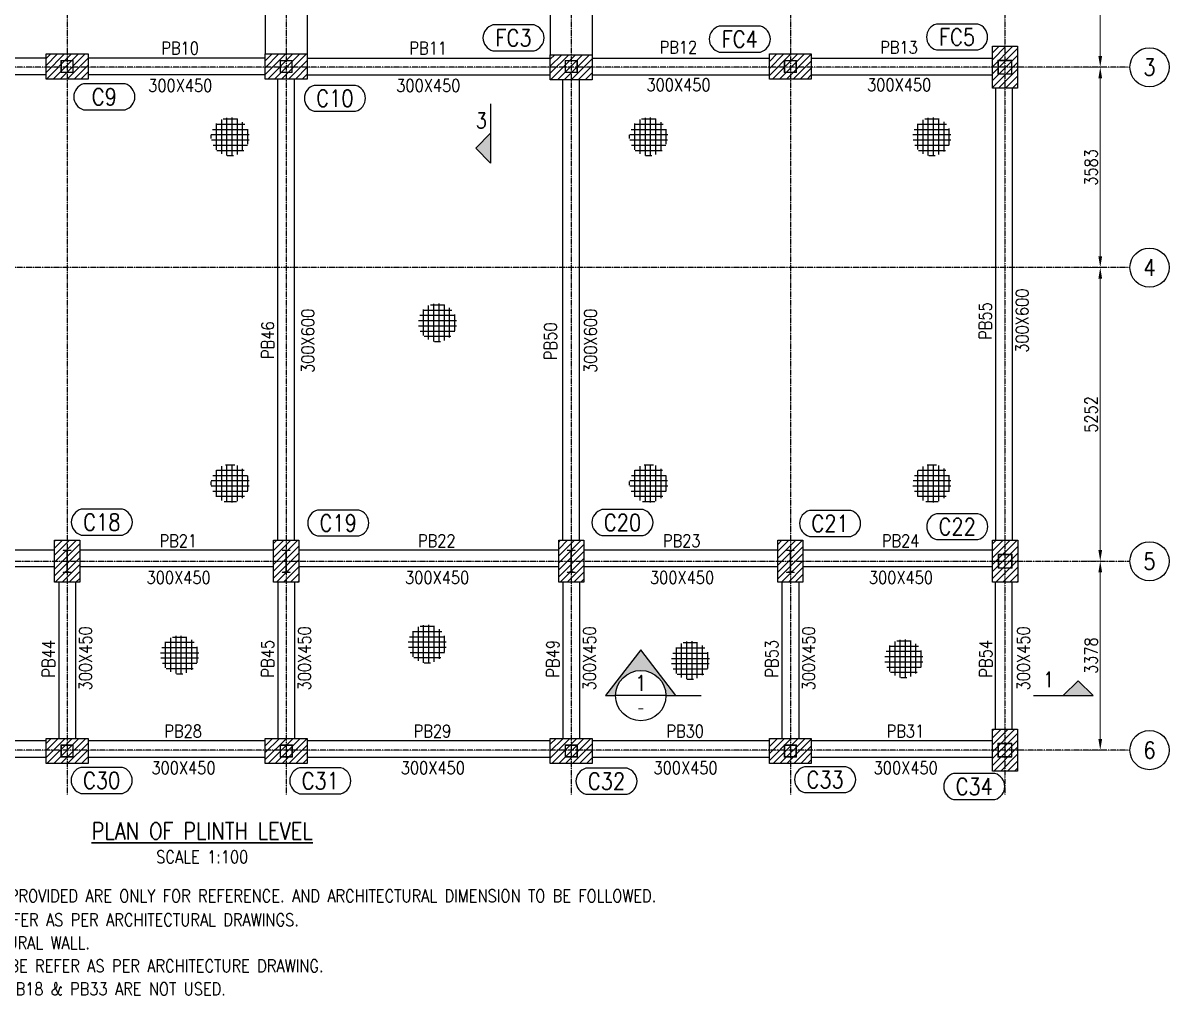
# Model space of a CAD drawing. Header units: millimetres. Extents: x 0 to 34710, y -26 to 30377.
# Drawn here: x 14157 to 34663, y -26 to 17433 of the extents above; entities that cross this region are included whole.
import ezdxf
from ezdxf.enums import TextEntityAlignment as Align

# ---------------------------------------------------------------- set-up
doc = ezdxf.new("R2010")
doc.units = ezdxf.units.MM
doc.linetypes.add('CENTER', pattern=[2, 1.25, -0.25, 0.25, -0.25])
doc.linetypes.add('CENTER2', pattern=[28.574999999999996, 19.05, -3.174999999999999, 3.174999999999999, -3.174999999999999])
for name, color, linetype in [('0 Beam', 3, 'Continuous'), ('0 Beam nos', 7, 'Continuous'), ('0 Beam size', 2, 'Continuous'), ('0 Break line', 31, 'Continuous'), ('0 Col cir', 5, 'Continuous'), ('0 Col nos', 7, 'Continuous'), ('0 Col stop', 1, 'Continuous'), ('0 Column', 6, 'Continuous'), ('0 Column solid', 25, 'Continuous'), ('0 Grid cir', 2, 'Continuous'), ('0 Grid line', 251, 'CENTER2'), ('0 Grid mark', 110, 'Continuous'), ('0 Level mkd.', 5, 'Continuous'), ('0 Sectio mark', 5, 'Continuous'), ('0 Section text', 2, 'Continuous'), ('0 Text', 31, 'Continuous')]:
    doc.layers.add(name, color=color, linetype=linetype)
for name, color, linetype, lineweight in [('0 Dim', 31, 'Continuous', 20), ('0 Lables', 4, 'Continuous', 35), ('0 Steel', 3, 'Continuous', 0)]:
    doc.layers.add(name, color=color, linetype=linetype, lineweight=lineweight)
doc.styles.add('ROAMNS', font='simplex.shx', dxfattribs={"width": 0.85})
doc.dimstyles.new('Shilp vp 100', dxfattribs={"dimtxt": 225, "dimasz": 200, "dimexe": 80, "dimexo": 80, "dimgap": 50, "dimtad": 1, "dimdec": 0, "dimzin": 12, "dimdsep": 46, "dimtxsty": 'ROAMNS', "dimcen": 300, "dimdle": 0.05, "dimclrd": 8, "dimclre": 8, "dimclrt": 31, "dimadec": 0, "dimazin": 3, "dimtfac": 1, "dimtdec": 0, "dimtix": 1, "dimtofl": 0, "dimtmove": 0, "dimatfit": 0, "dimfxl": 1, "dimtolj": 1, "dimtzin": 0, "dimlwd": -1, "dimlwe": -1, "dimarcsym": 0})
pattern_1 = [(45, (-367900.331613565, -99999.70431641974), (-61.87184335382291, 61.87184335382291), [])]
pattern_2 = [(90, (-393112.5578376234, 38216.22682229914), (-93.75, 1.42e-14), []), (180, (-393112.5578376234, 38216.22682229914), (-1.42e-14, -93.75), [])]
pattern_3 = [(90, (-400599.3331531395, 38216.22682229914), (-93.75, 1.42e-14), []), (180, (-400599.3331531395, 38216.22682229914), (-1.42e-14, -93.75), [])]

# ---------------------------------------------------------------- blocks, each defined once
blk = doc.blocks.new('zw$AB39')
at = {"color": 3}
for points in [[(-125, -125), (125, -125), (125, 125), (-125, 125)], [(-115, -115), (115, -115), (115, 115), (-115, 115)]]:
    blk.add_lwpolyline(points, close=True, dxfattribs=at)
blk = doc.blocks.new('zw$1BB9')
at = {"layer": '0 Steel'}
blk.add_lwpolyline([(-4.5, 170), (-4.5, -170, -0.4142135623730951), (-18.5, -184), (-63, -193, 0.4142135623730951), (-70, -200), (70, -200, 0.4142135623730951), (63, -193), (18.5, -184, -0.4142135623730951), (4.5, -170), (4.5, 170, -0.4142135623730951), (18.5, 184), (63, 193, 0.414213562373095), (70, 200), (-70, 200, 0.4142135623730951), (-63, 193), (-18.5, 184, -0.4142135623730951)], format="xyb", close=True, dxfattribs=at)
blk = doc.blocks.new('A$C1CCA2D0F')
at = {"layer": '0 Col cir'}
blk.add_lwpolyline([(370.2755569983274, 0, 0.7609074462669457), (370.2755569978035, 462.926808944634), (-370.2755569977453, 462.926808944634, 0.7609074462669457), (-370.2755569983274, 0)], format="xyb", close=True, dxfattribs=at)
at = {"layer": '0 Col nos', "style": 'ROAMNS', "width": 0.85}
blk.add_attdef('COLUMN', text='', height=300, dxfattribs=at).set_placement((0, 231.4634044725244), align=Align.MIDDLE_CENTER)
blk = doc.blocks.new('*D39')
at = {"layer": '0 Dim', "color": 8, "transparency": 16777216}
for p, q in [((33145.74366368355, 22147.9993621266), (33511.99051563491, 22147.9993621266)), ((33431.99051563491, 21947.9993621266), (33431.99051563491, 16839.93190071748)), ((33145.74366368355, 16639.93190071748), (33511.99051563491, 16639.93190071748))]:
    blk.add_line(p, q, dxfattribs=at)
for points in [[(33398.65718230158, 21947.9993621266), (33465.32384896825, 21947.9993621266), (33431.99051563491, 22147.9993621266)], [(33398.65718230158, 16839.93190071748), (33465.32384896825, 16839.93190071748), (33431.99051563491, 16639.93190071748)]]:
    blk.add_solid(points, dxfattribs=at)
at = {"layer": '0 Dim', "color": 31, "transparency": 16777216, "insert": (33269.49051563491, 19393.96563142203), "char_height": 225, "attachment_point": 5, "rotation": 90, "style": 'ROAMNS'}
blk.add_mtext('\\A1;5508', dxfattribs=at)
blk = doc.blocks.new('*D40')
at = {"layer": '0 Dim', "color": 8, "transparency": 16777216}
for p, q in [((33145.74366368355, 16639.93190071748), (33511.99051563491, 16639.93190071748)), ((33431.99051563491, 16439.93190071748), (33431.99051563491, 13256.9069492793)), ((33145.74366368343, 13056.9069492793), (33511.99051563491, 13056.9069492793))]:
    blk.add_line(p, q, dxfattribs=at)
for points in [[(33398.65718230157, 16439.93190071748), (33465.32384896824, 16439.93190071748), (33431.99051563491, 16639.93190071748)], [(33398.65718230158, 13256.9069492793), (33465.32384896825, 13256.9069492793), (33431.99051563491, 13056.9069492793)]]:
    blk.add_solid(points, dxfattribs=at)
at = {"layer": '0 Dim', "color": 31, "transparency": 16777216, "insert": (33269.49051563491, 14848.41942499838), "char_height": 225, "attachment_point": 5, "rotation": 90, "style": 'ROAMNS'}
blk.add_mtext('\\A1;3583', dxfattribs=at)
blk = doc.blocks.new('*D41')
at = {"layer": '0 Dim', "color": 8, "transparency": 16777216}
for p, q in [((33145.74366368343, 13056.9069492793), (33511.99051563491, 13056.9069492793)), ((33431.99051563491, 12856.9069492793), (33431.99051563491, 8004.814305858223)), ((33145.74366368343, 7804.814305858224), (33511.99051563491, 7804.814305858224))]:
    blk.add_line(p, q, dxfattribs=at)
for points in [[(33398.65718230158, 12856.9069492793), (33465.32384896825, 12856.9069492793), (33431.99051563491, 13056.9069492793)], [(33398.65718230158, 8004.814305858223), (33465.32384896825, 8004.814305858223), (33431.99051563491, 7804.814305858224)]]:
    blk.add_solid(points, dxfattribs=at)
at = {"layer": '0 Dim', "color": 31, "transparency": 16777216, "insert": (33269.49051563491, 10430.86062756875), "char_height": 225, "attachment_point": 5, "rotation": 90, "style": 'ROAMNS'}
blk.add_mtext('\\A1;5252', dxfattribs=at)
blk = doc.blocks.new('*D42')
at = {"layer": '0 Dim', "color": 8, "transparency": 16777216}
for p, q in [((33145.74366368343, 7804.814305858224), (33511.99051563491, 7804.814305858224)), ((33431.99051563491, 7604.814305858224), (33431.99051563491, 4626.561342022646)), ((33145.74366368332, 4426.561342022646), (33511.99051563491, 4426.561342022646))]:
    blk.add_line(p, q, dxfattribs=at)
for points in [[(33398.65718230158, 7604.814305858224), (33465.32384896825, 7604.814305858224), (33431.99051563491, 7804.814305858224)], [(33398.65718230158, 4626.561342022646), (33465.32384896825, 4626.561342022646), (33431.99051563491, 4426.561342022646)]]:
    blk.add_solid(points, dxfattribs=at)
at = {"layer": '0 Dim', "color": 31, "transparency": 16777216, "insert": (33269.49051563491, 6115.687823940425), "char_height": 225, "attachment_point": 5, "rotation": 90, "style": 'ROAMNS'}
blk.add_mtext('\\A1;3378', dxfattribs=at)
blk = doc.blocks.new('A$C03EA0105')
at = {"layer": '0 Grid cir'}
blk.add_circle((0, 350), 350, dxfattribs=at)
at = {"layer": '0 Grid mark', "style": 'ROAMNS', "width": 0.85}
blk.add_attdef('GRID', text='', height=300, dxfattribs=at).set_placement((0, 350), align=Align.MIDDLE_CENTER)
blk = doc.blocks.new('zw$264')
at = {"color": 3}
for points in [[(-110, -110), (110, -110), (110, 110), (-110, 110)], [(-100, -100), (100, -100), (100, 100), (-100, 100)]]:
    blk.add_lwpolyline(points, close=True, dxfattribs=at)
blk = doc.blocks.new('A$C0A9A6F38')
at = {"layer": '0 Level mkd.', "extrusion": (4.9357278758e-06, -0.0001187933932418, 0.9999999929318841)}
h = blk.add_hatch(color=12, dxfattribs=at)
edge = h.paths.add_edge_path()
edge.add_line((-108.2014855277957, 82.12979686264588), (-171.085855787067, -0.0003547976884732))
edge.add_line((-171.0858557870815, -0.0003547976884875), (-153.2003946761979, -0.0020343196229078))
edge.add_arc((-108.2003947311896, -0.0014374450183823), 44.99999994895957, 0.0007622410851126915, 180.0007599643554, ccw=False)
edge.add_line((-63.20039478621038, -0.0008387822672375), (-45.31488762208027, -0.0006017373452778))
edge.add_line((-45.31488762206572, -0.0006017373452778), (-108.2014855277957, 82.12979686264588))
at = {"layer": '0 Sectio mark', "extrusion": (-0.000118793393265, -4.9357041753e-06, 0.9999999929318844)}
blk.add_line((-63.21590270349407, 0.0141488728695549, 0.0058797325348806), (-153.215896632144, -0.0170280906240805, -0.0048118260912744), dxfattribs=at)
at = {"layer": '0 Sectio mark', "extrusion": (4.9357041753e-06, -0.000118793393265, 0.9999999929318844)}
blk.add_line((-63.20039484553854, -0.0008392831077799, 0.0003118402532238), (0, 0), dxfattribs=at)
at = {"layer": '0 Sectio mark', "extrusion": (4.9357041753e-06, -0.000118793393265, 0.9999999929318844), "elevation": 3.6319064e-09}
blk.add_lwpolyline([(-63.20039483540851, -0.0008393144217162), (-45.31488762203528, -0.0006017373490922), (-108.2014855277777, 82.12979686264794), (-171.0858557870407, -0.0003547976760075), (-153.200348400587, -0.0001171908592685)], dxfattribs=at)
at = {"layer": '0 Sectio mark', "extrusion": (4.9357041753e-06, -0.000118793393265, 0.9999999929318844)}
blk.add_circle((-108.200394949723, -0.0014368841974035, 2.5623323e-09), 44.99999999999995, dxfattribs=at)
at = {"layer": '0 Section text', "style": 'ROAMNS', "width": 0.85}
for tag, height, p in [('SECTION', 27.5, (-108.2152384588116, 22.49078475659189, -7.417509241293138)), ('SECT', 12.5, (-108.2092802976112, -22.5014405533002, -7.415346112751068))]:
    blk.add_attdef(tag, text='', height=height, dxfattribs=at).set_placement(p, align=Align.MIDDLE_CENTER)
blk = doc.blocks.new('A$C64865642')
at = {"layer": '0 Level mkd.'}
blk.add_hatch(color=12, dxfattribs=at).paths.add_polyline_path([(52.97020620403054, 0), (79.624723578876, 26.63277016584471), (106.2792409537214, 0)])
at = {"layer": '0 Sectio mark'}
blk.add_lwpolyline([(0, 0), (106.4363143413793, 0), (79.624723578876, 26.63277016584471), (52.97020620403054, 0), (52.97020620403054, 0)], dxfattribs=at)
at = {"layer": '0 Section text', "style": 'ROAMNS', "width": 0.85}
blk.add_attdef('SECTION', text='', height=27.5, dxfattribs=at).set_placement((41.00883729163615, 32.87890555780177), align=Align.MIDDLE_CENTER)
blk = doc.blocks.new('A$C779500E6')
at = {"layer": '0 Level mkd.'}
blk.add_hatch(color=12, dxfattribs=at).paths.add_polyline_path([(0, -52.97020620403054), (-26.63277016584471, -79.624723578876), (0, -106.2792409537214)])
at = {"layer": '0 Sectio mark'}
blk.add_lwpolyline([(0, 0), (0, -106.4363143413793), (-26.63277016584471, -79.624723578876), (0, -52.97020620403054), (0, -52.97020620403054)], dxfattribs=at)
at = {"layer": '0 Section text', "style": 'ROAMNS', "width": 0.85}
blk.add_attdef('SECTION', text='', height=27.5, dxfattribs=at).set_placement((-16.48095190951426, -30.20984004547063), align=Align.MIDDLE_CENTER)

msp = doc.modelspace()

# ---------------------------------------------------------------- hatches: boundary and pattern name
at = {"layer": '0 Break line', "lineweight": -2}
h = msp.add_hatch(dxfattribs=at)
h.set_pattern_fill('ANSI37', color=197, scale=750, angle=45)
h.set_pattern_definition(pattern_3)
edge = h.paths.add_edge_path()
edge.add_arc((17866.92074261431, 15398.20998601765), 342.6615184963949, 180, 540, ccw=False)
h = msp.add_hatch(dxfattribs=at)
h.set_pattern_fill('ANSI37', color=197, scale=750, angle=45)
h.set_pattern_definition(pattern_2)
edge = h.paths.add_edge_path()
edge.add_arc((25353.69605813047, 15398.20998601765), 342.6615184963949, 180, 540, ccw=False)
h = msp.add_hatch(dxfattribs=at)
h.set_pattern_fill('ANSI37', color=197, scale=750, angle=45)
h.set_pattern_definition(pattern_2)
edge = h.paths.add_edge_path()
edge.add_arc((30420.99264175992, 15398.20998601765), 342.6615184963949, 0, 360)
h = msp.add_hatch(dxfattribs=at)
h.set_pattern_fill('ANSI37', color=197, scale=750, angle=45)
h.set_pattern_definition([(90, (-401958.9798820386, 34890.56942076348), (-93.75, 1.42e-14), []), (180, (-401958.9798820386, 34890.56942076348), (-1.42e-14, -93.75), [])])
edge = h.paths.add_edge_path()
edge.add_arc((21574.57059734466, 12072.55258448199), 342.6615184963949, 0, 360)
h = msp.add_hatch(dxfattribs=at)
h.set_pattern_fill('ANSI37', color=197, scale=750, angle=45)
h.set_pattern_definition(pattern_3)
edge = h.paths.add_edge_path()
edge.add_arc((17866.92074261431, 9196.536229566133), 342.6615184963949, -180, 180)
h = msp.add_hatch(dxfattribs=at)
h.set_pattern_fill('ANSI37', color=197, scale=750, angle=45)
h.set_pattern_definition(pattern_2)
edge = h.paths.add_edge_path()
edge.add_arc((25353.69605813047, 9196.536229566133), 342.6615184963949, -180, 180)
h = msp.add_hatch(dxfattribs=at)
h.set_pattern_fill('ANSI37', color=197, scale=750, angle=45)
h.set_pattern_definition(pattern_2)
edge = h.paths.add_edge_path()
edge.add_arc((30420.99264175992, 9196.536229566133), 342.6615184963949, 0, 360, ccw=False)
h = msp.add_hatch(dxfattribs=at)
h.set_pattern_fill('ANSI37', color=197, scale=750, angle=45)
h.set_pattern_definition([(90, (-402142.2342202206, 29143.23026050896), (-93.75, 1.42e-14), []), (180, (-402142.2342202206, 29143.23026050896), (-1.42e-14, -93.75), [])])
edge = h.paths.add_edge_path()
edge.add_arc((21391.31625916273, 6325.213424227477), 342.6615184963949, 0, 360)
h = msp.add_hatch(dxfattribs=at)
h.set_pattern_fill('ANSI37', color=197, scale=750, angle=45)
h.set_pattern_definition([(90, (-406571.8786561823, 28949.28824023217), (-93.75, 1.42e-14), []), (180, (-406571.8786561823, 28949.28824023217), (-1.42e-14, -93.75), [])])
edge = h.paths.add_edge_path()
edge.add_arc((16961.671823201, 6131.271403950683), 342.6615184963949, 0, 360)
h = msp.add_hatch(dxfattribs=at)
h.set_pattern_fill('ANSI37', color=197, scale=750, angle=45)
h.set_pattern_definition([(90, (-397433.4576690053, 28849.09639900721), (-93.75, 1.42e-14), []), (180, (-397433.4576690053, 28849.09639900721), (-1.42e-14, -93.75), [])])
edge = h.paths.add_edge_path()
edge.add_arc((26100.09281037795, 6031.079562725718), 342.6615184963949, 0, 360)
h = msp.add_hatch(dxfattribs=at)
h.set_pattern_fill('ANSI37', color=197, scale=750, angle=45)
h.set_pattern_definition([(90, (-393614.7169590826, 28881.59813701223), (-93.75, 1.42e-14), []), (180, (-393614.7169590826, 28881.59813701223), (-1.42e-14, -93.75), [])])
edge = h.paths.add_edge_path()
edge.add_arc((29918.83352030069, 6063.581300730744), 342.6615184963949, 0, 360)
at = {"layer": '0 Col stop'}
h = msp.add_hatch(dxfattribs=at)
h.set_pattern_fill('ANSI31', color=1, scale=700)
h.set_pattern_definition(pattern_1)
h.paths.add_polyline_path([(14572.92161653284, 16428.12449977283), (14572.92161653284, 16878.12449977283), (15322.92161653284, 16878.12449977283), (15322.92161653284, 16428.12449977283)])
h = msp.add_hatch(dxfattribs=at)
h.set_pattern_fill('ANSI31', color=1, scale=700)
h.set_pattern_definition(pattern_1)
h.paths.add_polyline_path([(18492.43008749373, 16428.11719215933), (18492.43008749373, 16878.11719215933), (19242.43008749373, 16878.11719215933), (19242.43008749373, 16428.11719215933)])
h = msp.add_hatch(dxfattribs=at)
h.set_pattern_fill('ANSI31', color=1, scale=700)
h.set_pattern_definition([(45, (-358880.6384620666, -100012.8969154751), (-61.87184335382291, 61.87184335382291), [])])
h.paths.add_polyline_path([(23592.61476803117, 16414.93190071748), (23592.61476803117, 16864.93190071748), (24342.61476803117, 16864.93190071748), (24342.61476803117, 16414.93190071748)])
h = msp.add_hatch(dxfattribs=at)
h.set_pattern_fill('ANSI31', color=1, scale=700)
h.set_pattern_definition(pattern_1)
h.paths.add_polyline_path([(27512.3443499452, 16428.12457908441), (27512.3443499452, 16878.12457908441), (28262.3443499452, 16878.12457908441), (28262.3443499452, 16428.12457908441)])
h = msp.add_hatch(dxfattribs=at)
h.set_pattern_fill('ANSI31', color=1, scale=700)
h.set_pattern_definition(pattern_1)
h.paths.add_polyline_path([(31952.21387015749, 16264.93190071742), (31502.21387015749, 16264.93190071742), (31502.21387015749, 17014.93190071742), (31952.21387015749, 17014.93190071742)])
h = msp.add_hatch(dxfattribs=at)
h.set_pattern_fill('ANSI31', color=1, scale=700)
h.set_pattern_definition(pattern_1)
h.paths.add_polyline_path([(15172.8852395569, 7429.814305858265), (14722.8852395569, 7429.814305858265), (14722.8852395569, 8179.814305858265), (15172.8852395569, 8179.814305858265)])
h = msp.add_hatch(dxfattribs=at)
h.set_pattern_fill('ANSI31', color=1, scale=700)
h.set_pattern_definition(pattern_1)
h.paths.add_polyline_path([(19092.6147661265, 7429.857142185588), (18642.6147661265, 7429.857142185588), (18642.6147661265, 8179.857142185587), (19092.6147661265, 8179.857142185587)])
h = msp.add_hatch(dxfattribs=at)
h.set_pattern_fill('ANSI31', color=1, scale=700)
h.set_pattern_definition(pattern_1)
h.paths.add_polyline_path([(24192.61476803129, 7429.81430585825), (23742.61476803129, 7429.81430585825), (23742.61476803129, 8179.814305858249), (24192.61476803129, 8179.814305858249)])
h = msp.add_hatch(dxfattribs=at)
h.set_pattern_fill('ANSI31', color=1, scale=700)
h.set_pattern_definition(pattern_1)
h.paths.add_polyline_path([(28112.34437082894, 7429.814271051903), (27662.34437082894, 7429.814271051903), (27662.34437082894, 8179.814271051903), (28112.34437082894, 8179.814271051903)])
h = msp.add_hatch(dxfattribs=at)
h.set_pattern_fill('ANSI31', color=1, scale=700)
h.set_pattern_definition(pattern_1)
h.paths.add_polyline_path([(31957.07365367643, 7429.81430585825), (31507.07365367643, 7429.81430585825), (31507.07365367643, 8179.814305858249), (31957.07365367643, 8179.814305858249)])
h = msp.add_hatch(dxfattribs=at)
h.set_pattern_fill('ANSI31', color=1, scale=700)
h.set_pattern_definition(pattern_1)
h.paths.add_polyline_path([(31952.2131622032, 4051.561317327301), (31502.2131622032, 4051.561317327301), (31502.2131622032, 4801.561317327301), (31952.2131622032, 4801.561317327301)])
h = msp.add_hatch(dxfattribs=at)
h.set_pattern_fill('ANSI31', color=1, scale=700)
h.set_pattern_definition(pattern_1)
h.paths.add_polyline_path([(14572.88523955701, 4186.570226689597), (14572.88523955701, 4636.570226689597), (15322.88523955701, 4636.570226689597), (15322.88523955701, 4186.570226689597)])
h = msp.add_hatch(dxfattribs=at)
h.set_pattern_fill('ANSI31', color=1, scale=700)
h.set_pattern_definition(pattern_1)
h.paths.add_polyline_path([(18492.6147661265, 4186.562520586464), (18492.6147661265, 4636.562520586464), (19242.6147661265, 4636.562520586464), (19242.6147661265, 4186.562520586464)])
h = msp.add_hatch(dxfattribs=at)
h.set_pattern_fill('ANSI31', color=1, scale=700)
h.set_pattern_definition(pattern_1)
h.paths.add_polyline_path([(23592.61476803129, 4186.562037784489), (23592.61476803129, 4636.562037784489), (24342.61476803129, 4636.562037784489), (24342.61476803129, 4186.562037784489)])
h = msp.add_hatch(dxfattribs=at)
h.set_pattern_fill('ANSI31', color=1, scale=700)
h.set_pattern_definition(pattern_1)
h.paths.add_polyline_path([(27512.34435093846, 4186.569907511526), (27512.34435093846, 4636.569907511526), (28262.34435093845, 4636.569907511526), (28262.34435093845, 4186.569907511526)])

# ---------------------------------------------------------------- linework, layer by layer
at = {"layer": '0 Beam'}
for points in [[(18492.43053127842, 20572.99936212659), (18492.43008749373, 16878.11719215933)], [(19242.43026047351, 20572.99936212659), (19242.43008749373, 16878.11719215933)], [(23592.61471749033, 19422.9993630465), (23592.61441024608, 16864.93190071748)], [(24342.61475344689, 19422.9993621266), (24342.6144266068, 16864.93190071748)], [(18717.61521214194, 8179.857142185587), (18717.6142214603, 16428.11719215933)], [(19017.61523322086, 8179.857142185587), (19017.61424253933, 16428.11719215933)], [(31557.07362099248, 16264.93190071742), (31557.07362099248, 8179.814307724576)], [(31857.07362099248, 16264.93190071742), (31857.07362099248, 8179.814307724576)], [(14722.88523955899, 8004.857212468225), (11317.72658609296, 8004.857212468225)], [(14722.88523955899, 7704.857212468225), (11317.72658609296, 7704.857212468225)], [(18717.61474889295, 7429.857142185588), (18717.61474889295, 4636.562520586464)], [(19017.61474889296, 7429.857142185588), (19017.61474889296, 4636.562520586464)], [(31557.07362099248, 4801.561319193657), (31557.07362099248, 7429.814307724607)], [(31857.07362099248, 4801.561319193657), (31857.07362099248, 7429.814307724607)], [(11317.72658595932, 4601.331752198399), (14572.88523955701, 4601.331752198399)], [(15322.88523955701, 4601.331752198399), (18492.6147661265, 4601.331752198399)], [(19242.6147661265, 4601.331752198399), (23592.61476803129, 4601.331752198399)], [(24342.61476803129, 4601.331752198399), (27512.34435093846, 4601.331752198399)], [(28262.34435093845, 4601.331752198399), (31502.2131622032, 4601.331752198399)], [(11317.72658595932, 4301.331752198399), (14572.88523955701, 4301.331752198399)], [(15322.88523955701, 4301.331752198399), (18492.6147661265, 4301.331752198399)], [(19242.6147661265, 4301.331752198399), (23592.61476803129, 4301.331752198399)], [(24342.61476803129, 4301.331752198399), (27512.34435093846, 4301.331752198399)], [(28262.34435093845, 4301.331752198399), (31502.2131622032, 4301.331752198399)]]:
    msp.add_lwpolyline(points, dxfattribs=at)
for points, elevation in [([(14572.92161653284, 16803.12449977283), (11392.7265688366, 16803.12449977283)], 72.2953090636914), ([(18492.43008749373, 16803.12449977283), (15322.92161653284, 16803.12449977283)], 72.2953090636914), ([(19242.43008749373, 16803.12449977283), (23592.61476803117, 16803.12449977283)], 72.2953090636914), ([(24342.61476803117, 16803.12449977283), (27512.3443499452, 16803.12449977283)], 72.2953090636914), ([(28262.3443499452, 16803.12449977283), (31502.21387015749, 16803.12449977283)], 72.2953090636914), ([(14572.92161653284, 16503.12449977283), (11392.7265688366, 16503.12449977283)], 72.2953090636914), ([(18492.43008749373, 16503.12449977283), (15322.92161653284, 16503.12449977283)], 72.2953090636914), ([(19242.43008749373, 16503.12449977283), (23592.61476803117, 16503.12449977283)], 72.2953090636914), ([(23817.61492428492, 8179.814296850134), (23817.61393518175, 16414.93190071748)], 2.18921627e-08), ([(24117.61491593241, 8179.814314866323), (24117.61392682936, 16414.93190071748)], 2.18921627e-08), ([(24342.61476803117, 16503.12449977283), (27512.3443499452, 16503.12449977283)], 72.2953090636914), ([(28262.3443499452, 16503.12449977283), (31502.21387015749, 16503.12449977283)], 72.2953090636914), ([(18643.49315194413, 8004.85721238023), (15173.76362537453, 8004.85721238023)], 45.19460129406797), ([(23742.61476803129, 8004.85721238023), (19092.6147661265, 8004.85721238023)], 45.19460129406797), ([(27662.34437082894, 8004.85721238023), (24192.61476803129, 8004.85721238023)], 45.19460129406797), ([(31507.07365367643, 8004.814306592409), (28112.34437082894, 8004.814306592409)], 326.1389569167172), ([(18643.49315194413, 7704.85721238023), (15173.76362537453, 7704.85721238023)], 45.19460129406797), ([(23742.61476803129, 7704.85721238023), (19092.6147661265, 7704.85721238023)], 45.19460129406797), ([(27662.34437082894, 7704.85721238023), (24192.61476803129, 7704.85721238023)], 45.19460129406797), ([(31507.07365367643, 7704.814306592409), (28112.34437082894, 7704.814306592409)], 326.1389569167172), ([(14797.88522232347, 7429.81430585825), (14797.88522232347, 4636.570226689597)], -7.3397677e-09), ([(15097.88522232347, 7429.81430585825), (15097.88522232347, 4636.570226689597)], -7.3397677e-09), ([(23817.61475079786, 7429.81430585825), (23817.61475079786, 4636.562037784489)], -1.271729e-10), ([(24117.61475079786, 7429.81430585825), (24117.61475079786, 4636.562037784489)], -1.271729e-10), ([(27737.34435359552, 7429.81430585825), (27737.34435359552, 4636.569907511526)], 1.771952915e-07), ([(28037.34435359552, 7429.81430585825), (28037.34435359552, 4636.569907511526)], 1.771952915e-07)]:
    msp.add_lwpolyline(points, dxfattribs=dict(at, elevation=elevation))
at = {"layer": '0 Column'}
for points, elevation in [([(14572.92161653284, 16428.12449977283), (14572.92161653284, 16878.12449977283), (15322.92161653284, 16878.12449977283), (15322.92161653284, 16428.12449977283)], 72.2953090636914), ([(23592.61476803117, 16414.93190071748), (23592.61476803117, 16864.93190071748), (24342.61476803117, 16864.93190071748), (24342.61476803117, 16414.93190071748)], -176.1519384811545), ([(27512.3443499452, 16428.12457908441), (27512.3443499452, 16878.12457908441), (28262.3443499452, 16878.12457908441), (28262.3443499452, 16428.12457908441)], 8.8597657e-08), ([(31952.21387015749, 16264.93190071742), (31502.21387015749, 16264.93190071742), (31502.21387015749, 17014.93190071742), (31952.21387015749, 17014.93190071742)], -176.1519384811557), ([(15172.8852395569, 7429.814305858265), (14722.8852395569, 7429.814305858265), (14722.8852395569, 8179.814305858265), (15172.8852395569, 8179.814305858265)], -7.3397677e-09), ([(24192.61476803129, 7429.81430585825), (23742.61476803129, 7429.81430585825), (23742.61476803129, 8179.814305858249), (24192.61476803129, 8179.814305858249)], -1.271729e-10), ([(28112.34437082894, 7429.814271051903), (27662.34437082894, 7429.814271051903), (27662.34437082894, 8179.814271051903), (28112.34437082894, 8179.814271051903)], 1.771952915e-07), ([(14572.88523955701, 4186.570226689597), (14572.88523955701, 4636.570226689597), (15322.88523955701, 4636.570226689597), (15322.88523955701, 4186.570226689597)], 72.2953090636914), ([(27512.34435093846, 4186.569907511526), (27512.34435093846, 4636.569907511526), (28262.34435093845, 4636.569907511526), (28262.34435093845, 4186.569907511526)], 8.8597657e-08)]:
    msp.add_lwpolyline(points, close=True, dxfattribs=dict(at, elevation=elevation))
for points in [[(18492.43008749373, 16428.11719215933), (18492.43008749373, 16878.11719215933), (19242.43008749373, 16878.11719215933), (19242.43008749373, 16428.11719215933)], [(19092.6147661265, 7429.857142185588), (18642.6147661265, 7429.857142185588), (18642.6147661265, 8179.857142185587), (19092.6147661265, 8179.857142185587)], [(31957.07365367643, 7429.81430585825), (31507.07365367643, 7429.81430585825), (31507.07365367643, 8179.814305858249), (31957.07365367643, 8179.814305858249)], [(31952.2131622032, 4051.561317327301), (31502.2131622032, 4051.561317327301), (31502.2131622032, 4801.561317327301), (31952.2131622032, 4801.561317327301)], [(18492.6147661265, 4186.562520586464), (18492.6147661265, 4636.562520586464), (19242.6147661265, 4636.562520586464), (19242.6147661265, 4186.562520586464)], [(23592.61476803129, 4186.562037784489), (23592.61476803129, 4636.562037784489), (24342.61476803129, 4636.562037784489), (24342.61476803129, 4186.562037784489)]]:
    msp.add_lwpolyline(points, close=True, dxfattribs=at)
at = {"layer": '0 Grid line', "linetype": 'CENTER', "ltscale": 0.5}
for p, q in [((14947.88523955701, 29676.83398975372, 72.29530906415482), (14947.88523955701, 3630.570297205574, 72.29530906415482)), ((18867.6147661265, 29676.83398975372), (18867.6147661265, 3630.570297205574)), ((23967.61476803129, 29676.83398975372), (23967.61476803129, 3630.570297205574)), ((27887.3443499452, 29676.83398975372, 8.85976292e-08), (27887.3443499452, 3630.570297205574, 8.85976292e-08)), ((31727.21316219587, 29676.83398975372), (31727.21316219587, 3630.570297205574)), ((33963.45701052132, 16639.93190071745, -176.1519384811557), (0, 16639.93190071745, -176.1519384811557)), ((33963.45701052132, 13056.9069492792), (0, 13056.90694928085)), ((0, 7804.814305858235, -7.3397677e-09), (33963.45701052132, 7804.814305858235, -7.3397677e-09)), ((33963.45701052132, 4426.561342022629), (0, 4426.561342022629))]:
    msp.add_line(p, q, dxfattribs=at)

# ---------------------------------------------------------------- block references
at = {"layer": '0 Col cir'}
for p, values in [((22934.95752710296, 16934.33227910772), {'COLUMN': 'FC3'}), ((26983.42866599711, 16911.83227910801), {'COLUMN': 'FC4'}), ((30870.89282943722, 16948.86887463563), {'COLUMN': 'FC5'}), ((15614.18364435516, 15879.56432301075, 72.64761294071305), {'COLUMN': 'C9'}), ((19739.08518598054, 15853.10528347605, 0.3523038770216544), {'COLUMN': 'C10'}), ((15569.16650247108, 8272.54314631442, -103.8566294319831), {'COLUMN': 'C18'}), ((19798.23602393712, 8257.51491483531, 0.3523038770216544), {'COLUMN': 'C19'}), ((24884.22456150455, 8265.841031893026), {'COLUMN': 'C20'}), ((28597.97936986689, 8249.786488040801, -175.4473307494353), {'COLUMN': 'C21'}), ((30873.40252147778, 8192.173676143953, -175.7996346264335), {'COLUMN': 'C22'}), ((15566.42498179525, 3653.661298673571), {'COLUMN': 'C30'}), ((19477.90192028554, 3646.794682866574, 0.3523038770216544), {'COLUMN': 'C31'}), ((24598.08085883572, 3639.067855138303), {'COLUMN': 'C32'}), ((28510.10962722474, 3667.474810830114, 0.3523038770216544), {'COLUMN': 'C33'}), ((31177.8328648681, 3544.578517172239, 0.3523038770216544), {'COLUMN': 'C34'})]:
    msp.add_blockref('A$C1CCA2D0F', p, dxfattribs=at).add_auto_attribs(values)
at = {"layer": '0 Column solid', "color": 25, "rotation": 180}
for p in [(14947.88523955701, 7804.857211589856), (18867.43008749373, 7804.857142185588), (23967.37436119863, 7804.856669617598, -72.29530898022819), (27887.10394218843, 7804.814271051887, 8.12578946e-08)]:
    msp.add_blockref('zw$1BB9', p, dxfattribs=at)
at = {"layer": '0 Grid mark'}
for p, values in [((34313.45701052132, 16289.93190071748, -176.151938481156), {'GRID': '3'}), ((34313.45701052062, 12706.90694927927), {'GRID': '4'}), ((34313.45701052132, 7454.814305858249, -7.3397677e-09), {'GRID': '5'}), ((34313.45701052132, 4076.561342022643), {'GRID': '6'})]:
    msp.add_blockref('A$C03EA0105', p, dxfattribs=at).add_auto_attribs(values)
at = {"layer": '0 Sectio mark', "xscale": 10, "yscale": 10, "zscale": 10}
for name, p, values in [('A$C779500E6', (22524.03367133625, 15987.86436843815), {'SECTION': '3'}), ('A$C0A9A6F38', (26294.16601676785, 5401.384836910597, 0.0026697661090154), {'SECTION': '1', 'SECT': '-'})]:
    msp.add_blockref(name, p, dxfattribs=at).add_auto_attribs(values)
at = {"layer": '0 Sectio mark'}
ref = msp.add_blockref('A$C64865642', (32240.71330722643, 5401.390706983686, 0.0004934150395019), dxfattribs=dict(at, xscale=10, yscale=10, zscale=10))
ref.add_attrib('SECTION', '1', dxfattribs={"layer": '0 Section text', "height": 275, "style": 'ROAMNS', "width": 0.85}).set_placement((32508.54068817885, 5688.890706983686, 0.0004934150395019), align=Align.MIDDLE_CENTER)
at = {"layer": '0 Steel'}
for name, p in [('zw$264', (14947.92161653284, 16653.12449977283, 72.2953090636914)), ('zw$264', (18867.43008749373, 16653.11719215933)), ('zw$264', (23967.37436119863, 16653.11671959136, -72.29530898022819)), ('zw$264', (27887.3443499452, 16653.12457908441, 8.8597657e-08)), ('zw$AB39', (31727.21387015749, 16639.93190071742, -176.1519384811557)), ('zw$AB39', (31732.07365367643, 7804.81430585825)), ('zw$264', (14947.88523955701, 4411.570226689597, 72.2953090636914)), ('zw$264', (18867.6147661265, 4411.562520586463)), ('zw$264', (23967.61476803129, 4411.56203778449)), ('zw$264', (27887.34435093845, 4411.569907511526, 8.8597657e-08)), ('zw$AB39', (31727.2131622032, 4426.561317327301))]:
    msp.add_blockref(name, p, dxfattribs=at)

# ---------------------------------------------------------------- texts
at = {"layer": '0 Beam nos', "style": 'ROAMNS', "width": 0.85}
for s, p in [('PB10', (16969.93645553128, 16803.12449977283, 72.2953090636914)), ('PB11', (21408.07411707344, 16803.12449977283, 72.2953090636914)), ('PB12', (25883.69290842849, 16816.31709882822, 320.7425566085385)), ('PB13', (29831.23361970147, 16816.31709882822, 320.7425566085385)), ('PB21', (16937.27587755141, 7991.297479447152, 45.19460129406797)), ('PB22', (21562.41538630799, 7991.297479447152, 45.19460129406797)), ('PB23', (25943.9631127601, 7991.297479447152, 45.19460129406797)), ('PB24', (29860.46291772858, 7991.254573659332, 326.1389569167172)), ('PB28', (17023.55196334002, 4587.772019265321)), ('PB29', (21485.02121518785, 4587.772019265321)), ('PB30', (26006.50191616546, 4587.772019265321)), ('PB31', (29945.52601514175, 4587.772019265321))]:
    msp.add_text(s, height=225, dxfattribs=at).set_placement(p, align=Align.BOTTOM_CENTER)
for s, p in [('PB55', (31556.20004902245, 12101.17330587268)), ('PB46', (18716.74162293848, 11759.57798120587)), ('PB50', (23775.74133508146, 11739.72879917093, 2.18921583e-08)), ('PB44', (14797.01165035343, 6061.577981205875, -7.3397722e-09)), ('PB45', (18716.74117692304, 6061.577981205875)), ('PB49', (23816.74117882782, 6061.577981205875)), ('PB53', (27736.47078162548, 6061.577981205875, 1.771952871e-07)), ('PB54', (31564.64242500812, 6061.577983072232))]:
    msp.add_text(s, height=225, rotation=90, dxfattribs=at).set_placement(p, align=Align.BOTTOM_CENTER)
at = {"layer": '0 Beam size', "style": 'ROAMNS', "width": 0.85}
for p in [(16972.62624610238, 16312.5169183954, 72.64761294071305), (21410.76390764455, 16312.5169183954, 72.64761294071305), (25886.3826989996, 16325.70951745081, 321.0948604855602), (29833.92341027258, 16325.70951745081, 321.0948604855602), (16943.34112021117, 7512.623372125919, 45.54690517108962), (21568.48062896775, 7512.623372125919, 45.54690517108962), (25950.02835541987, 7512.623372125919, 45.54690517108962), (29866.52816038858, 7512.580466338099, 326.4912607937388), (17029.61720600002, 4109.097911944089, 0.35230387702165), (21491.08645784785, 4109.097911944089, 0.35230387702165), (26012.56715882523, 4109.097911944089, 0.35230387702165), (29951.59125780151, 4109.097911944089, 0.35230387702165)]:
    msp.add_text('300X450', height=225, dxfattribs=at).set_placement(p, align=Align.MIDDLE_CENTER)
for s, p in [('300X600', (32034.87415634375, 12107.23854853256, 0.35230387702165)), ('300X600', (19253.91575134394, 11745.79343828842, 0.35230387702165)), ('300X600', (24312.41543405026, 11745.794059847, 0.3523038989138127)), ('300X450', (15275.68575767474, 6067.643223865758, 0.3523038696818823)), ('300X450', (19195.41528424423, 6067.643223865758, 0.35230387702165)), ('300X450', (24295.41528614913, 6067.643223865758, 0.3523038768944771)), ('300X450', (28215.14488894679, 6067.643223865758, 0.3523040542169415)), ('300X450', (32057.38715897244, 6067.643225732114, 0.35230387702165))]:
    msp.add_text(s, height=225, rotation=90, dxfattribs=at).set_placement(p, align=Align.MIDDLE_CENTER)
at = {"layer": '0 Lables', "insert": (17365.14313336986, 2766.983793800973), "char_height": 300, "width": 6274.874528593791, "attachment_point": 5, "style": 'ROAMNS'}
msp.add_mtext('{\\LPLAN OF PLINTH LEVEL\\P\\H0.75x;\\l\\C7;SCALE 1:100}', dxfattribs=at)
at = {"layer": '0 Text', "style": 'ROAMNS', "width": 0.85}
for s, p in [(' 1. GRID DIMENSION PROVIDED ARE ONLY FOR REFERENCE. AND ARCHITECTURAL DIMENSION TO BE FOLLOWED. ', (11192.71317920624, 1707.86089726699)), (' 2. LEVELS TO BE REFER AS PER ARCHITECTURAL DRAWINGS. ', (11192.71317920624, 1280.000963599814)), (' 3. NS-NON STRUCTURAL WALL. ', (11192.71317920624, 867.6196900189243)), (' 4. CENTER LINE TO BE REFER AS PER ARCHITECTURE DRAWING.', (11192.71317920624, 455.2384164380346)), ('5. BEAM No. PB16,PB18 & PB33 ARE NOT USED.', (11369.79171303985, 42.85714285714493))]:
    msp.add_text(s, height=225, dxfattribs=at).set_placement(p)

# ---------------------------------------------------------------- dimensions: what is measured, and where the dimension line sits
at = {"layer": '0 Dim'}
for base, p1, p2, picture, middle in [((33431.99051563491, 16639.93190071748, 0.3523038770216544), (33065.74366368353, 22147.99936212659, 1.30702671e-08), (33065.74366368353, 16639.93190071748, -176.1519384811555), '*D39', (33269.49051563491, 19393.96563142203, 0.3523038770216544)), ((33431.99051563491, 13056.9069492793, 0.3523038770216544), (33065.74366368353, 16639.93190071748, -176.1519384811555), (33065.74366368342, 13056.90694927929), '*D40', (33269.49051563491, 14848.41942499838, 0.3523038770216544)), ((33431.99051563491, 7804.814305858224, 0.3523038770216544), (33065.74366368342, 13056.90694927929), (33065.74366368342, 7804.814305858221, -7.3397676e-09), '*D41', (33269.49051563491, 10430.86062756875, 0.3523038770216544)), ((33431.99051563491, 4426.561342022646, 0.3523038770216544), (33065.74366368342, 7804.814305858221, -7.3397676e-09), (33065.7436636833, 4426.561342022643), '*D42', (33269.49051563491, 6115.687823940425, 0.3523038770216544))]:
    dim = msp.add_linear_dim(base=base, p1=p1, p2=p2, angle=90, dimstyle='Shilp vp 100', dxfattribs=at)
    dim.commit()
    dim.dimension.update_dxf_attribs({"geometry": picture, "text_midpoint": middle})

doc.saveas('drawing.dxf')
